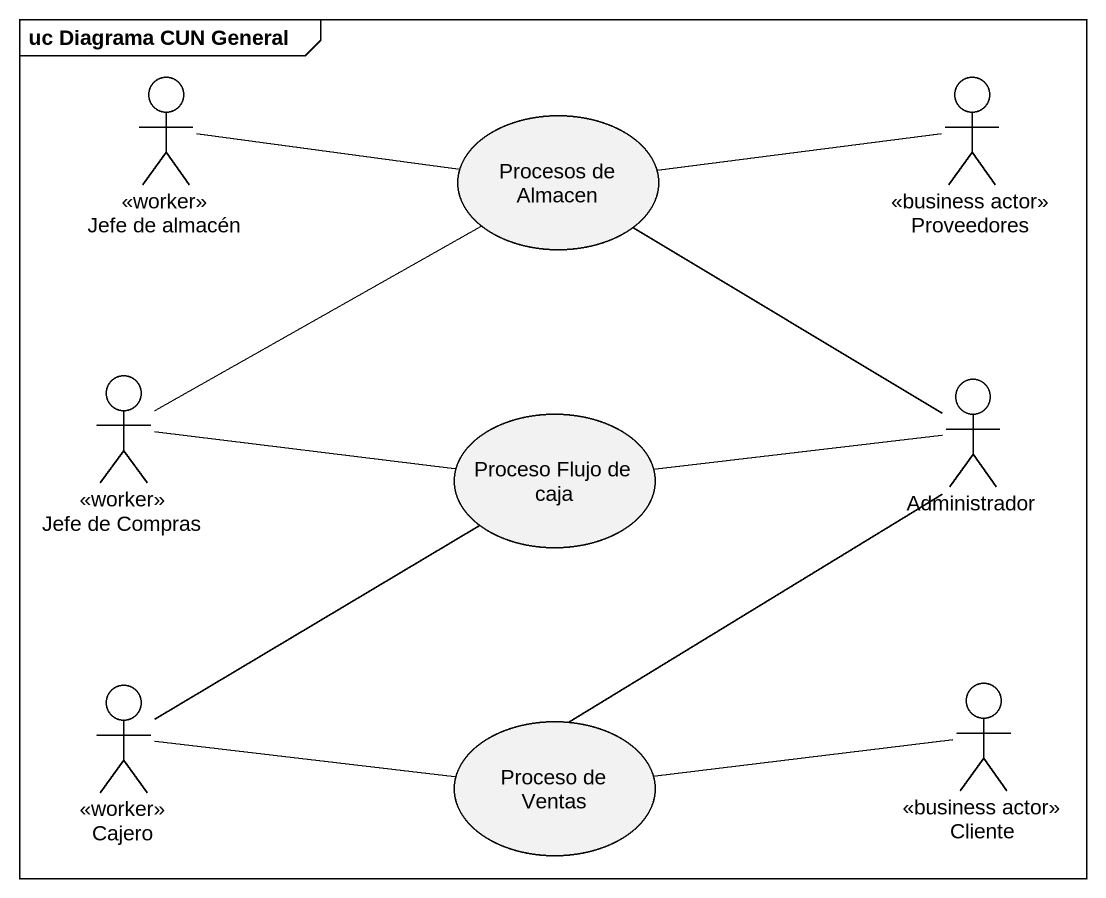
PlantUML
@startuml
mainframe uc Diagrama CUN General
actor "Jefe de almacén" as Jefe_de_almacén <<worker>>
usecase "Procesos de Almacen" as Procesos_de_Almacen
actor Proveedores <<business actor>>
actor "Jefe de Compras" as Jefe_de_Compras <<worker>>
actor Administrador
usecase "Proceso Flujo de caja" as Proceso_Flujo_de_caja
actor Cajero <<worker>>
usecase "Proceso de Ventas" as Proceso_de_Ventas
actor Cliente <<business actor>>
Jefe_de_almacén -right- Procesos_de_Almacen
Proveedores -left- Procesos_de_Almacen
Jefe_de_Compras -up- Procesos_de_Almacen
Jefe_de_Compras -right- Proceso_Flujo_de_caja
Administrador -up- Procesos_de_Almacen
Administrador -left- Proceso_Flujo_de_caja
Administrador -- Proceso_de_Ventas
Cajero -up- Proceso_Flujo_de_caja
Cajero -right- Proceso_de_Ventas
Cliente -left- Proceso_de_Ventas
@enduml
